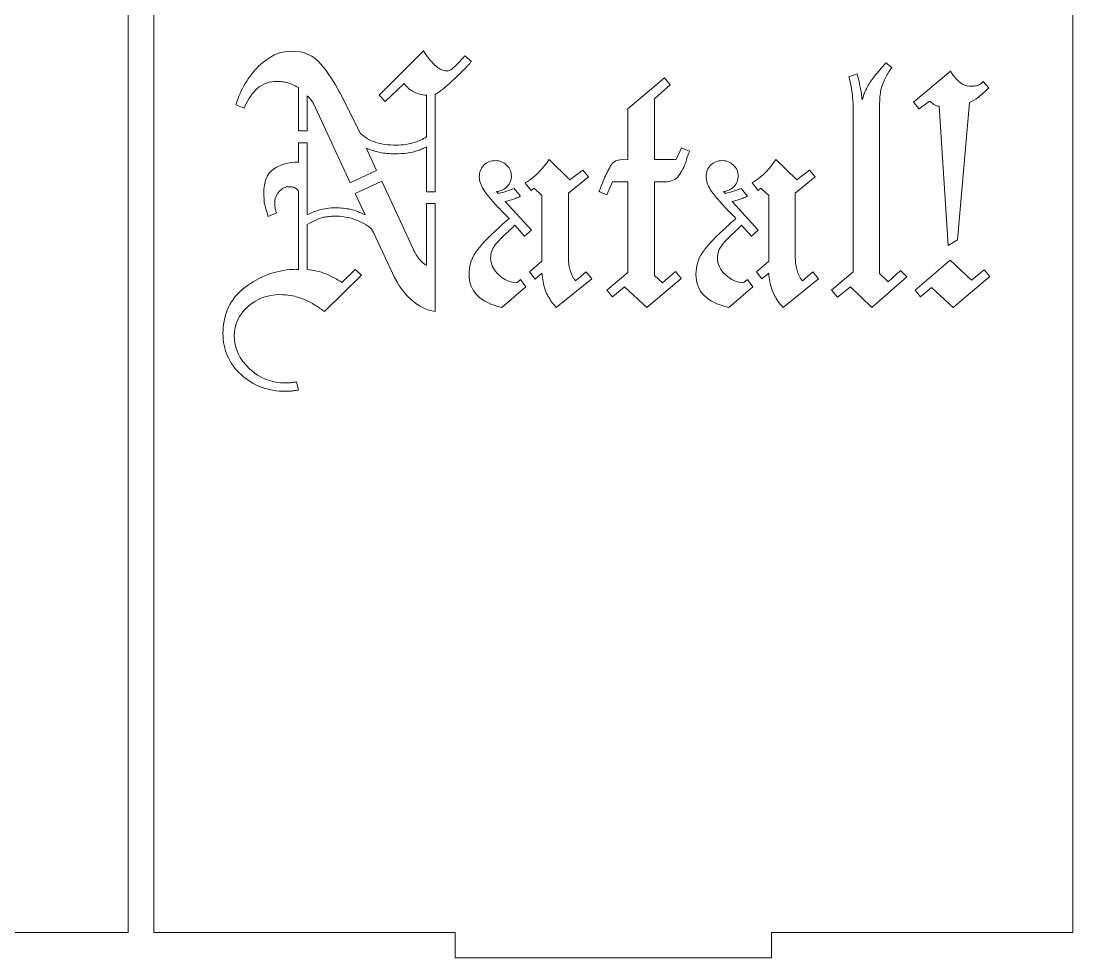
# Model space of a CAD drawing. Header units: millimetres. Extents: x -1983 to 1983, y -412 to 412.
# Drawn here: x 1519.6 to 1643.1, y -16.4 to 93.6 of the extents above; entities that cross this region are included whole.
import ezdxf

# ---------------------------------------------------------------- set-up
doc = ezdxf.new("R2010")
doc.units = ezdxf.units.MM
doc.header["$MEASUREMENT"] = 0
doc.layers.add('Camada 1', color=7, linetype='Continuous')

msp = doc.modelspace()

# ---------------------------------------------------------------- linework, layer by layer
at = {"layer": 'Camada 1', "color": 250, "lineweight": 9}
for points, knots in [([(1424.2202, 200.589), (1424.2202, 200.589), (1424.2202, -13.4106), (1424.2202, -13.4106), (1424.2202, -13.4106), (1424.2202, -13.4106), (1459.613, -13.4106), (1459.613, -13.4106), (1459.613, -13.4106), (1459.613, -13.4106), (1459.613, -16.4106), (1459.613, -16.4106), (1459.613, -16.4106), (1459.613, -16.4106), (1496.7558, -16.4106), (1496.7558, -16.4106), (1496.7558, -16.4106), (1496.7558, -16.4106), (1496.7558, -13.4106), (1496.7558, -13.4106), (1496.7558, -13.4106), (1496.7558, -13.4106), (1532.1486, -13.4106), (1532.1486, -13.4106), (1532.1486, -13.4106), (1532.1486, -13.4106), (1532.1486, 200.589), (1532.1486, 200.589), (1532.1486, 200.589), (1532.1486, 200.589), (1496.7558, 200.589), (1496.7558, 200.589), (1496.7558, 200.589), (1496.7558, 200.589), (1496.7558, 203.589), (1496.7558, 203.589), (1496.7558, 203.589), (1496.7558, 203.589), (1459.613, 203.589), (1459.613, 203.589), (1459.613, 203.589), (1459.613, 203.589), (1459.613, 200.589), (1459.613, 200.589), (1459.613, 200.589), (1459.613, 200.589), (1424.2202, 200.589), (1424.2202, 200.589)], [0, 0, 0, 0, 0.07692308, 0.07692308, 0.07692308, 0.07692308, 0.15384615, 0.15384615, 0.15384615, 0.15384615, 0.23076923, 0.23076923, 0.23076923, 0.23076923, 0.30769231, 0.30769231, 0.30769231, 0.30769231, 0.38461538, 0.38461538, 0.38461538, 0.38461538, 0.46153846, 0.46153846, 0.46153846, 0.46153846, 0.53846154, 0.53846154, 0.53846154, 0.53846154, 0.61538462, 0.61538462, 0.61538462, 0.61538462, 0.69230769, 0.69230769, 0.69230769, 0.69230769, 0.76923077, 0.76923077, 0.76923077, 0.76923077, 0.84615385, 0.84615385, 0.84615385, 0.84615385, 1, 1, 1, 1]), ([(1535.1486, 200.589), (1535.1486, 200.589), (1535.1486, -13.4106), (1535.1486, -13.4106), (1535.1486, -13.4106), (1535.1486, -13.4106), (1570.5414, -13.4106), (1570.5414, -13.4106), (1570.5414, -13.4106), (1570.5414, -13.4106), (1570.5414, -16.4106), (1570.5414, -16.4106), (1570.5414, -16.4106), (1570.5414, -16.4106), (1607.6842, -16.4106), (1607.6842, -16.4106), (1607.6842, -16.4106), (1607.6842, -16.4106), (1607.6842, -13.4106), (1607.6842, -13.4106), (1607.6842, -13.4106), (1607.6842, -13.4106), (1643.077, -13.4106), (1643.077, -13.4106), (1643.077, -13.4106), (1643.077, -13.4106), (1643.077, 200.589), (1643.077, 200.589), (1643.077, 200.589), (1643.077, 200.589), (1607.6842, 200.589), (1607.6842, 200.589), (1607.6842, 200.589), (1607.6842, 200.589), (1607.6842, 203.589), (1607.6842, 203.589), (1607.6842, 203.589), (1607.6842, 203.589), (1570.5414, 203.589), (1570.5414, 203.589), (1570.5414, 203.589), (1570.5414, 203.589), (1570.5414, 200.589), (1570.5414, 200.589), (1570.5414, 200.589), (1570.5414, 200.589), (1535.1486, 200.589), (1535.1486, 200.589)], [0, 0, 0, 0, 0.07692308, 0.07692308, 0.07692308, 0.07692308, 0.15384615, 0.15384615, 0.15384615, 0.15384615, 0.23076923, 0.23076923, 0.23076923, 0.23076923, 0.30769231, 0.30769231, 0.30769231, 0.30769231, 0.38461538, 0.38461538, 0.38461538, 0.38461538, 0.46153846, 0.46153846, 0.46153846, 0.46153846, 0.53846154, 0.53846154, 0.53846154, 0.53846154, 0.61538462, 0.61538462, 0.61538462, 0.61538462, 0.69230769, 0.69230769, 0.69230769, 0.69230769, 0.76923077, 0.76923077, 0.76923077, 0.76923077, 0.84615385, 0.84615385, 0.84615385, 0.84615385, 1, 1, 1, 1]), ([(1552.1478, 80.6867), (1552.1478, 80.6867), (1552.1478, 85.7958), (1552.1478, 85.7958), (1552.1478, 85.7958), (1551.882, 85.9139), (1551.6383, 86.0249), (1551.4168, 86.1281), (1551.4168, 86.1281), (1551.1949, 86.2317), (1550.9677, 86.321), (1550.7297, 86.3719), (1550.7297, 86.3719), (1550.5541, 86.4094), (1550.3753, 86.4308), (1550.198, 86.4605), (1550.198, 86.4605), (1550.0208, 86.4901), (1549.8286, 86.5048), (1549.6219, 86.5048), (1549.6219, 86.5048), (1548.7651, 86.5048), (1548.0191, 86.2463), (1547.3838, 85.7293), (1547.3838, 85.7293), (1546.7488, 85.2126), (1546.2096, 84.422), (1545.7665, 83.3583), (1545.7665, 83.3583), (1545.7665, 83.3583), (1544.7914, 83.7574), (1544.7914, 83.7574), (1544.7914, 83.7574), (1545.3824, 85.589), (1546.2761, 87.096), (1547.4725, 88.2774), (1547.4725, 88.2774), (1548.6691, 89.4591), (1549.9321, 90.0501), (1551.2614, 90.0501), (1551.2614, 90.0501), (1552.7682, 90.0501), (1553.9408, 89.5464), (1554.7845, 88.536), (1554.7845, 88.536), (1555.6248, 87.53), (1556.3577, 86.4308), (1556.9783, 85.2418), (1556.9783, 85.2418), (1556.9783, 85.2123), (1556.9853, 85.1901), (1557.0005, 85.1753), (1557.0005, 85.1753), (1557.015, 85.1609), (1557.0226, 85.1384), (1557.0226, 85.1088), (1557.0226, 85.1088), (1557.0226, 85.1088), (1559.4156, 80.3966), (1559.4156, 80.3966), (1559.4156, 80.3966), (1559.9473, 79.9243), (1560.553, 79.5696), (1561.2325, 79.348), (1561.2325, 79.348), (1561.9121, 79.1265), (1562.695, 79.0157), (1563.5811, 79.0157), (1563.5811, 79.0157), (1564.0243, 79.0157), (1564.4308, 79.0455), (1564.8, 79.1044), (1564.8, 79.1044), (1565.1689, 79.1634), (1565.5133, 79.2609), (1565.8412, 79.3702), (1565.8412, 79.3702), (1566.045, 79.4384), (1566.2625, 79.5106), (1566.4839, 79.6139), (1566.4839, 79.6139), (1566.7052, 79.7175), (1566.9345, 79.8429), (1567.1707, 79.9978), (1567.1707, 79.9978), (1567.1707, 79.9978), (1567.1707, 84.8873), (1567.1707, 84.8873), (1567.1707, 84.8873), (1566.6095, 84.9168), (1566.1129, 85.0396), (1565.6862, 85.2638), (1565.6862, 85.2638), (1565.256, 85.4902), (1564.8811, 85.8253), (1564.5563, 86.2686), (1564.5563, 86.2686), (1564.5563, 86.2686), (1562.3403, 84.1339), (1562.3403, 84.1339), (1562.3403, 84.1339), (1562.3403, 84.1339), (1561.6313, 84.8873), (1561.6313, 84.8873), (1561.6313, 84.8873), (1561.6313, 84.8873), (1566.8162, 90.0943), (1566.8162, 90.0943), (1566.8162, 90.0943), (1567.3776, 89.2375), (1567.8724, 88.6319), (1568.3009, 88.2774), (1568.3009, 88.2774), (1568.7293, 87.9229), (1569.1354, 87.7457), (1569.5195, 87.7457), (1569.5195, 87.7457), (1569.6672, 87.7457), (1569.8005, 87.7679), (1569.9185, 87.8122), (1569.9185, 87.8122), (1570.0365, 87.8565), (1570.1435, 87.9502), (1570.2729, 88.0559), (1570.2729, 88.0559), (1570.4697, 88.2168), (1570.6939, 88.4029), (1570.9155, 88.6541), (1570.9155, 88.6541), (1571.1369, 88.9052), (1571.3956, 89.1932), (1571.6911, 89.5184), (1571.6911, 89.5184), (1571.6911, 89.5184), (1572.4444, 88.8534), (1572.4444, 88.8534), (1572.4444, 88.8534), (1572.3853, 88.7649), (1572.3189, 88.6762), (1572.2449, 88.5876), (1572.2449, 88.5876), (1572.1711, 88.4989), (1572.0899, 88.425), (1572.0012, 88.366), (1572.0012, 88.366), (1571.9126, 88.2478), (1571.8166, 88.137), (1571.7132, 88.0337), (1571.7132, 88.0337), (1571.6099, 87.9304), (1571.4989, 87.8197), (1571.3807, 87.7014), (1571.3807, 87.7014), (1570.8785, 87.1993), (1570.3706, 86.7095), (1569.852, 86.2315), (1569.852, 86.2315), (1569.337, 85.7568), (1568.7808, 85.3303), (1568.1902, 84.9464), (1568.1902, 84.9464), (1568.1902, 84.9464), (1568.1902, 73.5523), (1568.1902, 73.5523), (1568.1902, 73.5523), (1568.1902, 73.5523), (1567.1707, 73.5523), (1567.1707, 73.5523), (1567.1707, 73.5523), (1567.1707, 73.5523), (1567.1707, 78.8385), (1567.1707, 78.8385), (1567.1707, 78.8385), (1566.9935, 78.7202), (1566.8307, 78.6318), (1566.6834, 78.5726), (1566.6834, 78.5726), (1566.5355, 78.5136), (1566.3721, 78.4572), (1566.196, 78.3954), (1566.196, 78.3954), (1565.7813, 78.2503), (1565.3536, 78.1445), (1564.9107, 78.0852), (1564.9107, 78.0852), (1564.4676, 78.0262), (1563.9949, 77.9963), (1563.4926, 77.9963), (1563.4926, 77.9963), (1563.1381, 77.9963), (1562.8205, 78.0112), (1562.5399, 78.0407), (1562.5399, 78.0407), (1562.2591, 78.0703), (1561.9706, 78.1118), (1561.6757, 78.1738), (1561.6757, 78.1738), (1561.4094, 78.2301), (1561.1512, 78.2996), (1560.9003, 78.3732), (1560.9003, 78.3732), (1560.6493, 78.4472), (1560.3758, 78.543), (1560.0802, 78.6613), (1560.0802, 78.6613), (1560.0802, 78.6613), (1560.0802, 78.7055), (1560.0802, 78.7055), (1560.0802, 78.7055), (1560.0802, 78.7055), (1561.3235, 76.0402), (1561.3235, 76.0402), (1561.3235, 76.0402), (1561.3235, 76.0402), (1558.2306, 74.6092), (1558.2306, 74.6092), (1558.2306, 74.6092), (1558.2306, 74.6092), (1553.9204, 83.8902), (1553.9204, 83.8902), (1553.9204, 83.8902), (1553.9204, 83.8902), (1553.913, 83.8977), (1553.8983, 83.9125), (1553.8983, 83.9125), (1553.8837, 83.9271), (1553.8762, 83.9492), (1553.8762, 83.9789), (1553.8762, 83.9789), (1553.8172, 84.0675), (1553.7358, 84.1785), (1553.6324, 84.3112), (1553.6324, 84.3112), (1553.5289, 84.4442), (1553.3739, 84.6139), (1553.1672, 84.8208), (1553.1672, 84.8208), (1553.1672, 84.8208), (1553.1672, 80.6867), (1553.1672, 80.6867), (1553.1672, 80.6867), (1553.1672, 80.6867), (1552.1478, 80.6867), (1552.1478, 80.6867)], [0, 0, 0, 0, 0.01612903, 0.01612903, 0.01612903, 0.01612903, 0.03225806, 0.03225806, 0.03225806, 0.03225806, 0.0483871, 0.0483871, 0.0483871, 0.0483871, 0.06451613, 0.06451613, 0.06451613, 0.06451613, 0.08064516, 0.08064516, 0.08064516, 0.08064516, 0.09677419, 0.09677419, 0.09677419, 0.09677419, 0.11290323, 0.11290323, 0.11290323, 0.11290323, 0.12903226, 0.12903226, 0.12903226, 0.12903226, 0.14516129, 0.14516129, 0.14516129, 0.14516129, 0.16129032, 0.16129032, 0.16129032, 0.16129032, 0.17741935, 0.17741935, 0.17741935, 0.17741935, 0.19354839, 0.19354839, 0.19354839, 0.19354839, 0.20967742, 0.20967742, 0.20967742, 0.20967742, 0.22580645, 0.22580645, 0.22580645, 0.22580645, 0.24193548, 0.24193548, 0.24193548, 0.24193548, 0.25806452, 0.25806452, 0.25806452, 0.25806452, 0.27419355, 0.27419355, 0.27419355, 0.27419355, 0.29032258, 0.29032258, 0.29032258, 0.29032258, 0.30645161, 0.30645161, 0.30645161, 0.30645161, 0.32258065, 0.32258065, 0.32258065, 0.32258065, 0.33870968, 0.33870968, 0.33870968, 0.33870968, 0.35483871, 0.35483871, 0.35483871, 0.35483871, 0.37096774, 0.37096774, 0.37096774, 0.37096774, 0.38709677, 0.38709677, 0.38709677, 0.38709677, 0.40322581, 0.40322581, 0.40322581, 0.40322581, 0.41935484, 0.41935484, 0.41935484, 0.41935484, 0.43548387, 0.43548387, 0.43548387, 0.43548387, 0.4516129, 0.4516129, 0.4516129, 0.4516129, 0.46774194, 0.46774194, 0.46774194, 0.46774194, 0.48387097, 0.48387097, 0.48387097, 0.48387097, 0.5, 0.5, 0.5, 0.5, 0.51612903, 0.51612903, 0.51612903, 0.51612903, 0.53225806, 0.53225806, 0.53225806, 0.53225806, 0.5483871, 0.5483871, 0.5483871, 0.5483871, 0.56451613, 0.56451613, 0.56451613, 0.56451613, 0.58064516, 0.58064516, 0.58064516, 0.58064516, 0.59677419, 0.59677419, 0.59677419, 0.59677419, 0.61290323, 0.61290323, 0.61290323, 0.61290323, 0.62903226, 0.62903226, 0.62903226, 0.62903226, 0.64516129, 0.64516129, 0.64516129, 0.64516129, 0.66129032, 0.66129032, 0.66129032, 0.66129032, 0.67741935, 0.67741935, 0.67741935, 0.67741935, 0.69354839, 0.69354839, 0.69354839, 0.69354839, 0.70967742, 0.70967742, 0.70967742, 0.70967742, 0.72580645, 0.72580645, 0.72580645, 0.72580645, 0.74193548, 0.74193548, 0.74193548, 0.74193548, 0.75806452, 0.75806452, 0.75806452, 0.75806452, 0.77419355, 0.77419355, 0.77419355, 0.77419355, 0.79032258, 0.79032258, 0.79032258, 0.79032258, 0.80645161, 0.80645161, 0.80645161, 0.80645161, 0.82258065, 0.82258065, 0.82258065, 0.82258065, 0.83870968, 0.83870968, 0.83870968, 0.83870968, 0.85483871, 0.85483871, 0.85483871, 0.85483871, 0.87096774, 0.87096774, 0.87096774, 0.87096774, 0.88709677, 0.88709677, 0.88709677, 0.88709677, 0.90322581, 0.90322581, 0.90322581, 0.90322581, 0.91935484, 0.91935484, 0.91935484, 0.91935484, 0.93548387, 0.93548387, 0.93548387, 0.93548387, 0.9516129, 0.9516129, 0.9516129, 0.9516129, 0.96774194, 0.96774194, 0.96774194, 0.96774194, 1, 1, 1, 1]), ([(1615.4471, 61.1567), (1615.4471, 61.1567), (1614.7379, 61.999), (1614.7379, 61.999), (1614.7379, 61.999), (1614.7379, 61.999), (1617.264, 64.126), (1617.264, 64.126), (1617.264, 64.126), (1617.264, 64.126), (1617.264, 83.7574), (1617.264, 83.7574), (1617.264, 83.7574), (1617.264, 83.905), (1617.2565, 84.075), (1617.2419, 84.2669), (1617.2419, 84.2669), (1617.227, 84.4589), (1617.1941, 84.6422), (1617.1754, 84.8208), (1617.1754, 84.8208), (1617.1351, 85.2039), (1617.094, 85.5818), (1617.0203, 85.9509), (1617.0203, 85.9509), (1616.9464, 86.32), (1616.865, 86.682), (1616.7765, 87.0365), (1616.7765, 87.0365), (1616.7765, 87.0365), (1617.7515, 87.3912), (1617.7515, 87.3912), (1617.7515, 87.3912), (1617.8104, 87.0662), (1617.8697, 86.8003), (1617.9287, 86.5934), (1617.9287, 86.5934), (1617.9876, 86.3865), (1618.0204, 86.1781), (1618.0616, 85.9731), (1618.0616, 85.9731), (1618.0798, 85.8817), (1618.1134, 85.7809), (1618.1281, 85.6629), (1618.1281, 85.6629), (1618.1425, 85.5449), (1618.168, 85.4272), (1618.1946, 85.3082), (1618.1946, 85.3082), (1618.2272, 85.1613), (1618.2461, 85.0129), (1618.261, 84.8651), (1618.261, 84.8651), (1618.2757, 84.7174), (1618.2982, 84.5402), (1618.3274, 84.3334), (1618.3274, 84.3334), (1618.4161, 84.6289), (1618.5121, 84.9027), (1618.6155, 85.1531), (1618.6155, 85.1531), (1618.7189, 85.4043), (1618.8215, 85.6526), (1618.9481, 85.8845), (1618.9481, 85.8845), (1619.176, 86.3026), (1619.4726, 86.7193), (1619.8121, 87.1473), (1619.8121, 87.1473), (1620.1516, 87.5757), (1620.5875, 88.0855), (1621.1195, 88.6762), (1621.1195, 88.6762), (1621.1195, 88.6762), (1621.8284, 88.1445), (1621.8284, 88.1445), (1621.8284, 88.1445), (1621.6512, 87.9082), (1621.496, 87.6865), (1621.3632, 87.4798), (1621.3632, 87.4798), (1621.2302, 87.2733), (1621.1349, 87.0589), (1621.0308, 86.8592), (1621.0308, 86.8592), (1620.7799, 86.3788), (1620.5873, 85.8845), (1620.4989, 85.3525), (1620.4989, 85.3525), (1620.4103, 84.821), (1620.366, 84.1561), (1620.366, 83.3583), (1620.366, 83.3583), (1620.366, 83.3583), (1620.366, 63.9488), (1620.366, 63.9488), (1620.366, 63.9488), (1620.366, 63.9488), (1621.3853, 62.9737), (1621.3853, 62.9737), (1621.3853, 62.9737), (1621.3853, 62.9737), (1622.8478, 64.3033), (1622.8478, 64.3033), (1622.8478, 64.3033), (1622.8478, 64.3033), (1623.5568, 63.55), (1623.5568, 63.55), (1623.5568, 63.55), (1623.5568, 63.55), (1619.4798, 59.9604), (1619.4798, 59.9604), (1619.4798, 59.9604), (1619.4798, 59.9604), (1616.9537, 62.3977), (1616.9537, 62.3977), (1616.9537, 62.3977), (1616.9537, 62.3977), (1615.4471, 61.1567), (1615.4471, 61.1567)], [0, 0, 0, 0, 0.03225806, 0.03225806, 0.03225806, 0.03225806, 0.06451613, 0.06451613, 0.06451613, 0.06451613, 0.09677419, 0.09677419, 0.09677419, 0.09677419, 0.12903226, 0.12903226, 0.12903226, 0.12903226, 0.16129032, 0.16129032, 0.16129032, 0.16129032, 0.19354839, 0.19354839, 0.19354839, 0.19354839, 0.22580645, 0.22580645, 0.22580645, 0.22580645, 0.25806452, 0.25806452, 0.25806452, 0.25806452, 0.29032258, 0.29032258, 0.29032258, 0.29032258, 0.32258065, 0.32258065, 0.32258065, 0.32258065, 0.35483871, 0.35483871, 0.35483871, 0.35483871, 0.38709677, 0.38709677, 0.38709677, 0.38709677, 0.41935484, 0.41935484, 0.41935484, 0.41935484, 0.4516129, 0.4516129, 0.4516129, 0.4516129, 0.48387097, 0.48387097, 0.48387097, 0.48387097, 0.51612903, 0.51612903, 0.51612903, 0.51612903, 0.5483871, 0.5483871, 0.5483871, 0.5483871, 0.58064516, 0.58064516, 0.58064516, 0.58064516, 0.61290323, 0.61290323, 0.61290323, 0.61290323, 0.64516129, 0.64516129, 0.64516129, 0.64516129, 0.67741935, 0.67741935, 0.67741935, 0.67741935, 0.70967742, 0.70967742, 0.70967742, 0.70967742, 0.74193548, 0.74193548, 0.74193548, 0.74193548, 0.77419355, 0.77419355, 0.77419355, 0.77419355, 0.80645161, 0.80645161, 0.80645161, 0.80645161, 0.83870968, 0.83870968, 0.83870968, 0.83870968, 0.87096774, 0.87096774, 0.87096774, 0.87096774, 0.90322581, 0.90322581, 0.90322581, 0.90322581, 0.93548387, 0.93548387, 0.93548387, 0.93548387, 1, 1, 1, 1]), ([(1628.4316, 67.2282), (1628.4316, 67.2282), (1627.3679, 83.5799), (1627.3679, 83.5799), (1627.3679, 83.5799), (1627.3089, 83.5799), (1627.2569, 83.5875), (1627.2127, 83.6022), (1627.2127, 83.6022), (1627.1687, 83.6172), (1627.1167, 83.6244), (1627.0577, 83.6244), (1627.0577, 83.6244), (1626.9987, 83.6538), (1626.9467, 83.6837), (1626.9027, 83.713), (1626.9027, 83.713), (1626.8582, 83.7427), (1626.804, 83.7679), (1626.7475, 83.8016), (1626.7475, 83.8016), (1626.6561, 83.8564), (1626.5775, 83.9199), (1626.5038, 83.9789), (1626.5038, 83.9789), (1626.4299, 84.0381), (1626.3337, 84.1119), (1626.2155, 84.2004), (1626.2155, 84.2004), (1626.2155, 84.2004), (1625.0192, 83.2697), (1625.0192, 83.2697), (1625.0192, 83.2697), (1625.0192, 83.2697), (1624.3543, 84.0675), (1624.3543, 84.0675), (1624.3543, 84.0675), (1624.3543, 84.0675), (1628.6974, 87.7014), (1628.6974, 87.7014), (1628.6974, 87.7014), (1628.786, 87.5535), (1628.8671, 87.4281), (1628.9411, 87.3248), (1628.9411, 87.3248), (1629.0148, 87.2214), (1629.1058, 87.1337), (1629.1848, 87.0365), (1629.1848, 87.0365), (1629.4904, 86.6606), (1629.7907, 86.3719), (1630.1155, 86.1946), (1630.1155, 86.1946), (1630.4402, 86.0177), (1630.7949, 85.9288), (1631.179, 85.9288), (1631.179, 85.9288), (1631.3859, 85.9288), (1631.5705, 85.9512), (1631.7329, 85.9952), (1631.7329, 85.9952), (1631.8954, 86.0396), (1632.0582, 86.0945), (1632.1984, 86.1946), (1632.1984, 86.1946), (1632.2662, 86.2431), (1632.3166, 86.3054), (1632.3756, 86.3497), (1632.3756, 86.3497), (1632.4346, 86.394), (1632.4938, 86.4458), (1632.5528, 86.5048), (1632.5528, 86.5048), (1632.5528, 86.5048), (1633.2175, 85.7516), (1633.2175, 85.7516), (1633.2175, 85.7516), (1632.7744, 85.3082), (1632.3609, 84.9464), (1631.9768, 84.6656), (1631.9768, 84.6656), (1631.593, 84.3851), (1631.2379, 84.1709), (1630.9132, 84.0232), (1630.9132, 84.0232), (1630.9132, 84.0232), (1629.5393, 67.8929), (1629.5393, 67.8929), (1629.5393, 67.8929), (1629.5393, 67.8929), (1628.4316, 67.2282), (1628.4316, 67.2282)], [0, 0, 0, 0, 0.04166667, 0.04166667, 0.04166667, 0.04166667, 0.08333333, 0.08333333, 0.08333333, 0.08333333, 0.125, 0.125, 0.125, 0.125, 0.16666667, 0.16666667, 0.16666667, 0.16666667, 0.20833333, 0.20833333, 0.20833333, 0.20833333, 0.25, 0.25, 0.25, 0.25, 0.29166667, 0.29166667, 0.29166667, 0.29166667, 0.33333333, 0.33333333, 0.33333333, 0.33333333, 0.375, 0.375, 0.375, 0.375, 0.41666667, 0.41666667, 0.41666667, 0.41666667, 0.45833333, 0.45833333, 0.45833333, 0.45833333, 0.5, 0.5, 0.5, 0.5, 0.54166667, 0.54166667, 0.54166667, 0.54166667, 0.58333333, 0.58333333, 0.58333333, 0.58333333, 0.625, 0.625, 0.625, 0.625, 0.66666667, 0.66666667, 0.66666667, 0.66666667, 0.70833333, 0.70833333, 0.70833333, 0.70833333, 0.75, 0.75, 0.75, 0.75, 0.79166667, 0.79166667, 0.79166667, 0.79166667, 0.83333333, 0.83333333, 0.83333333, 0.83333333, 0.875, 0.875, 0.875, 0.875, 0.91666667, 0.91666667, 0.91666667, 0.91666667, 1, 1, 1, 1]), ([(1589.0183, 61.2011), (1589.0183, 61.2011), (1588.3537, 61.999), (1588.3537, 61.999), (1588.3537, 61.999), (1588.3537, 61.999), (1590.8353, 64.0817), (1590.8353, 64.0817), (1590.8353, 64.0817), (1590.8353, 64.0817), (1590.8353, 74.7172), (1590.8353, 74.7172), (1590.8353, 74.7172), (1590.8353, 74.7172), (1589.0183, 74.7172), (1589.0183, 74.7172), (1589.0183, 74.7172), (1589.0183, 74.7172), (1588.3537, 73.1661), (1588.3537, 73.1661), (1588.3537, 73.1661), (1588.3537, 73.1661), (1587.423, 73.565), (1587.423, 73.565), (1587.423, 73.565), (1587.5116, 73.7422), (1587.6003, 73.9567), (1587.6888, 74.2074), (1587.6888, 74.2074), (1587.7772, 74.4583), (1587.8877, 74.7144), (1587.999, 74.983), (1587.999, 74.983), (1588.2422, 75.5712), (1588.5013, 76.1057), (1588.7968, 76.5784), (1588.7968, 76.5784), (1589.0923, 77.0511), (1589.4472, 77.2688), (1589.8602, 77.2873), (1589.8602, 77.2873), (1589.8602, 77.2873), (1590.8353, 77.3318), (1590.8353, 77.3318), (1590.8353, 77.3318), (1590.8353, 77.3318), (1590.8353, 83.2697), (1590.8353, 83.2697), (1590.8353, 83.2697), (1590.8353, 83.2697), (1595.1338, 86.9036), (1595.1338, 86.9036), (1595.1338, 86.9036), (1595.1338, 86.9036), (1595.7987, 86.1061), (1595.7987, 86.1061), (1595.7987, 86.1061), (1595.7987, 86.1061), (1593.9375, 84.4663), (1593.9375, 84.4663), (1593.9375, 84.4663), (1593.9375, 84.4663), (1593.9375, 77.3318), (1593.9375, 77.3318), (1593.9375, 77.3318), (1593.9375, 77.3318), (1596.5076, 77.3318), (1596.5076, 77.3318), (1596.5076, 77.3318), (1596.5076, 77.3318), (1597.128, 78.7055), (1597.128, 78.7055), (1597.128, 78.7055), (1597.128, 78.7055), (1598.0588, 78.3068), (1598.0588, 78.3068), (1598.0588, 78.3068), (1598.029, 78.1885), (1597.9906, 78.0859), (1597.9479, 78.0038), (1597.9479, 78.0038), (1597.902, 77.9162), (1597.8666, 77.8263), (1597.8372, 77.738), (1597.8372, 77.738), (1597.8076, 77.6496), (1597.7789, 77.5528), (1597.7485, 77.45), (1597.7485, 77.45), (1597.7199, 77.3536), (1597.7, 77.2399), (1597.66, 77.1248), (1597.66, 77.1248), (1597.434, 76.4786), (1597.1427, 75.9211), (1596.8179, 75.4408), (1596.8179, 75.4408), (1596.4929, 74.9611), (1595.9314, 74.7172), (1595.1338, 74.7172), (1595.1338, 74.7172), (1595.1338, 74.7172), (1593.9375, 74.7172), (1593.9375, 74.7172), (1593.9375, 74.7172), (1593.9375, 74.7172), (1593.9375, 63.7272), (1593.9375, 63.7272), (1593.9375, 63.7272), (1593.9375, 63.7272), (1594.8679, 62.8408), (1594.8679, 62.8408), (1594.8679, 62.8408), (1594.8679, 62.8408), (1596.4191, 64.1704), (1596.4191, 64.1704), (1596.4191, 64.1704), (1596.4191, 64.1704), (1597.0838, 63.3727), (1597.0838, 63.3727), (1597.0838, 63.3727), (1597.0838, 63.3727), (1593.051, 59.9604), (1593.051, 59.9604), (1593.051, 59.9604), (1593.051, 59.9604), (1590.4365, 62.3977), (1590.4365, 62.3977), (1590.4365, 62.3977), (1590.4365, 62.3977), (1589.0183, 61.2011), (1589.0183, 61.2011)], [0, 0, 0, 0, 0.02941176, 0.02941176, 0.02941176, 0.02941176, 0.05882353, 0.05882353, 0.05882353, 0.05882353, 0.08823529, 0.08823529, 0.08823529, 0.08823529, 0.11764706, 0.11764706, 0.11764706, 0.11764706, 0.14705882, 0.14705882, 0.14705882, 0.14705882, 0.17647059, 0.17647059, 0.17647059, 0.17647059, 0.20588235, 0.20588235, 0.20588235, 0.20588235, 0.23529412, 0.23529412, 0.23529412, 0.23529412, 0.26470588, 0.26470588, 0.26470588, 0.26470588, 0.29411765, 0.29411765, 0.29411765, 0.29411765, 0.32352941, 0.32352941, 0.32352941, 0.32352941, 0.35294118, 0.35294118, 0.35294118, 0.35294118, 0.38235294, 0.38235294, 0.38235294, 0.38235294, 0.41176471, 0.41176471, 0.41176471, 0.41176471, 0.44117647, 0.44117647, 0.44117647, 0.44117647, 0.47058824, 0.47058824, 0.47058824, 0.47058824, 0.5, 0.5, 0.5, 0.5, 0.52941176, 0.52941176, 0.52941176, 0.52941176, 0.55882353, 0.55882353, 0.55882353, 0.55882353, 0.58823529, 0.58823529, 0.58823529, 0.58823529, 0.61764706, 0.61764706, 0.61764706, 0.61764706, 0.64705882, 0.64705882, 0.64705882, 0.64705882, 0.67647059, 0.67647059, 0.67647059, 0.67647059, 0.70588235, 0.70588235, 0.70588235, 0.70588235, 0.73529412, 0.73529412, 0.73529412, 0.73529412, 0.76470588, 0.76470588, 0.76470588, 0.76470588, 0.79411765, 0.79411765, 0.79411765, 0.79411765, 0.82352941, 0.82352941, 0.82352941, 0.82352941, 0.85294118, 0.85294118, 0.85294118, 0.85294118, 0.88235294, 0.88235294, 0.88235294, 0.88235294, 0.91176471, 0.91176471, 0.91176471, 0.91176471, 0.94117647, 0.94117647, 0.94117647, 0.94117647, 1, 1, 1, 1]), ([(1552.1478, 50.2551), (1551.9706, 50.2258), (1551.8077, 50.2034), (1551.6604, 50.1887), (1551.6604, 50.1887), (1551.5128, 50.1737), (1551.3666, 50.1408), (1551.2171, 50.1222), (1551.2171, 50.1222), (1551.1292, 50.1113), (1551.0398, 50.1222), (1550.9512, 50.1222), (1550.9512, 50.1222), (1550.8625, 50.1222), (1550.7593, 50.1222), (1550.6411, 50.1222), (1550.6411, 50.1222), (1548.5729, 50.1222), (1546.83, 50.7721), (1545.4118, 52.0721), (1545.4118, 52.0721), (1543.9939, 53.3717), (1543.2847, 54.9823), (1543.2847, 56.9026), (1543.2847, 56.9026), (1543.2847, 59.2069), (1544.1418, 61.0092), (1545.8551, 62.309), (1545.8551, 62.309), (1547.5682, 63.6088), (1549.4592, 64.3242), (1551.5275, 64.4362), (1551.5275, 64.4362), (1551.6453, 64.4424), (1551.7563, 64.4362), (1551.8598, 64.4362), (1551.8598, 64.4362), (1551.9632, 64.4362), (1552.0592, 64.4362), (1552.1478, 64.4362), (1552.1478, 64.4362), (1552.1478, 64.4362), (1552.1478, 73.6535), (1552.1478, 73.6535), (1552.1478, 73.6535), (1552.1182, 73.6535), (1552.0888, 73.6757), (1552.0592, 73.72), (1552.0592, 73.72), (1552.0297, 73.7643), (1552.0002, 73.8013), (1551.9706, 73.8308), (1551.9706, 73.8308), (1551.8524, 73.9487), (1551.7269, 74.0302), (1551.594, 74.0745), (1551.594, 74.0745), (1551.461, 74.1187), (1551.306, 74.1409), (1551.1285, 74.1409), (1551.1285, 74.1409), (1550.6264, 74.1409), (1550.2054, 73.949), (1549.8656, 73.565), (1549.8656, 73.565), (1549.5259, 73.1807), (1549.3558, 72.6934), (1549.3558, 72.1024), (1549.3558, 72.1024), (1549.3558, 72.0434), (1549.3558, 71.977), (1549.3558, 71.9031), (1549.3558, 71.9031), (1549.3558, 71.8291), (1549.3708, 71.7626), (1549.4002, 71.7037), (1549.4002, 71.7037), (1549.4002, 71.6151), (1549.4148, 71.5188), (1549.4444, 71.4156), (1549.4444, 71.4156), (1549.4739, 71.3123), (1549.5184, 71.2013), (1549.5777, 71.0833), (1549.5777, 71.0833), (1549.5777, 71.0833), (1548.6026, 70.64), (1548.6026, 70.64), (1548.6026, 70.64), (1548.4843, 71.0241), (1548.381, 71.3639), (1548.2924, 71.6593), (1548.2924, 71.6593), (1548.2037, 71.9548), (1548.1341, 72.2344), (1548.1152, 72.5015), (1548.1152, 72.5015), (1548.1047, 72.6486), (1548.1077, 72.7967), (1548.093, 72.9446), (1548.093, 72.9446), (1548.0782, 73.0922), (1548.0709, 73.24), (1548.0709, 73.3877), (1548.0709, 73.3877), (1548.0709, 74.7172), (1548.4547, 75.6554), (1549.2229, 76.2019), (1549.2229, 76.2019), (1549.9909, 76.7484), (1550.9662, 77.0215), (1552.1478, 77.0215), (1552.1478, 77.0215), (1552.1478, 77.0215), (1552.1478, 79.2876), (1552.1478, 79.2876), (1552.1478, 79.2876), (1552.1478, 79.2876), (1553.1672, 79.2876), (1553.1672, 79.2876), (1553.1672, 79.2876), (1553.1672, 79.2876), (1553.1672, 70.8617), (1553.1672, 70.8617), (1553.1672, 70.8617), (1553.4034, 70.9504), (1553.6324, 71.0464), (1553.8539, 71.1498), (1553.8539, 71.1498), (1554.0753, 71.2533), (1554.3062, 71.3283), (1554.5408, 71.3934), (1554.5408, 71.3934), (1554.838, 71.476), (1555.1466, 71.5489), (1555.4716, 71.5928), (1555.4716, 71.5928), (1555.7962, 71.6372), (1556.1362, 71.6593), (1556.4907, 71.6593), (1556.4907, 71.6593), (1556.8157, 71.6593), (1557.1188, 71.6446), (1557.3993, 71.6151), (1557.3993, 71.6151), (1557.6799, 71.5854), (1557.9685, 71.5439), (1558.2634, 71.4821), (1558.2634, 71.4821), (1558.5299, 71.4263), (1558.8099, 71.3344), (1559.1054, 71.2162), (1559.1054, 71.2162), (1559.4009, 71.098), (1559.6961, 70.9651), (1559.9916, 70.8174), (1559.9916, 70.8174), (1559.9916, 70.8174), (1558.82, 73.3403), (1558.82, 73.3403), (1558.82, 73.3403), (1558.82, 73.3403), (1561.9149, 74.7719), (1561.9149, 74.7719), (1561.9149, 74.7719), (1561.9149, 74.7719), (1565.6197, 66.8292), (1565.6197, 66.8292), (1565.6197, 66.8292), (1565.8542, 66.3261), (1566.0924, 65.928), (1566.3289, 65.6328), (1566.3289, 65.6328), (1566.5651, 65.3373), (1566.8459, 65.0861), (1567.1707, 64.8793), (1567.1707, 64.8793), (1567.1707, 64.8793), (1567.1707, 72.153), (1567.1707, 72.153), (1567.1707, 72.153), (1567.1707, 72.153), (1568.1902, 72.153), (1568.1902, 72.153), (1568.1902, 72.153), (1568.1902, 72.153), (1568.1902, 59.4728), (1568.1902, 59.4728), (1568.1902, 59.4728), (1567.1561, 59.6502), (1566.2253, 60.108), (1565.3982, 60.8466), (1565.3982, 60.8466), (1564.5709, 61.5852), (1563.8153, 62.6258), (1563.1824, 63.9931), (1563.1824, 63.9931), (1563.1824, 63.9931), (1560.9667, 68.7787), (1560.9667, 68.7787), (1560.9667, 68.7787), (1560.7153, 69.3217), (1560.073, 69.717), (1559.2606, 70.0861), (1559.2606, 70.0861), (1558.4481, 70.4554), (1557.569, 70.6561), (1556.6237, 70.6845), (1556.6237, 70.6845), (1556.5944, 70.6855), (1556.5646, 70.6845), (1556.535, 70.6845), (1556.535, 70.6845), (1556.5056, 70.6845), (1556.476, 70.6845), (1556.4464, 70.6845), (1556.4464, 70.6845), (1556.1805, 70.6845), (1555.9365, 70.6696), (1555.7153, 70.64), (1555.7153, 70.64), (1555.4939, 70.6106), (1555.2756, 70.5992), (1555.0728, 70.5514), (1555.0728, 70.5514), (1554.7727, 70.4809), (1554.4802, 70.355), (1554.1863, 70.219), (1554.1863, 70.219), (1553.8895, 70.0819), (1553.5511, 69.9089), (1553.1672, 69.702), (1553.1672, 69.702), (1553.1672, 69.702), (1553.1672, 64.4362), (1553.1672, 64.4362), (1553.1672, 64.4362), (1553.9351, 64.3476), (1554.6666, 64.1704), (1555.3608, 63.9045), (1555.3608, 63.9045), (1556.055, 63.6386), (1556.6828, 63.2989), (1557.2442, 62.8851), (1557.2442, 62.8851), (1557.2442, 62.8851), (1558.7953, 64.4362), (1558.7953, 64.4362), (1558.7953, 64.4362), (1558.7953, 64.4362), (1559.5485, 63.7345), (1559.5485, 63.7345), (1559.5485, 63.7345), (1559.5485, 63.7345), (1555.2057, 59.4728), (1555.2057, 59.4728), (1555.2057, 59.4728), (1554.8216, 59.7683), (1554.4449, 60.0268), (1554.0756, 60.2484), (1554.0756, 60.2484), (1553.7062, 60.47), (1553.3311, 60.6736), (1552.9454, 60.8466), (1552.9454, 60.8466), (1552.4747, 61.0574), (1551.9852, 61.2083), (1551.4832, 61.3118), (1551.4832, 61.3118), (1550.9809, 61.4152), (1550.4638, 61.4672), (1549.9321, 61.4672), (1549.9321, 61.4672), (1548.4843, 61.4672), (1547.2359, 60.9943), (1546.1875, 60.0491), (1546.1875, 60.0491), (1545.1387, 59.1036), (1544.6142, 57.9662), (1544.6142, 56.6368), (1544.6142, 56.6368), (1544.6142, 55.1596), (1545.2126, 53.8668), (1546.4091, 52.7592), (1546.4091, 52.7592), (1547.6056, 51.6511), (1549.0163, 51.0973), (1550.6411, 51.0973), (1550.6411, 51.0973), (1550.7297, 51.0973), (1550.8111, 51.0973), (1550.8848, 51.0973), (1550.8848, 51.0973), (1550.9587, 51.0973), (1551.0259, 51.0889), (1551.0842, 51.0973), (1551.0842, 51.0973), (1551.2332, 51.1185), (1551.3652, 51.149), (1551.4832, 51.1638), (1551.4832, 51.1638), (1551.601, 51.1782), (1551.749, 51.2006), (1551.9263, 51.2302), (1551.9263, 51.2302), (1551.9263, 51.2302), (1552.1478, 50.2551), (1552.1478, 50.2551)], [0, 0, 0, 0, 0.01282051, 0.01282051, 0.01282051, 0.01282051, 0.02564103, 0.02564103, 0.02564103, 0.02564103, 0.03846154, 0.03846154, 0.03846154, 0.03846154, 0.05128205, 0.05128205, 0.05128205, 0.05128205, 0.06410256, 0.06410256, 0.06410256, 0.06410256, 0.07692308, 0.07692308, 0.07692308, 0.07692308, 0.08974359, 0.08974359, 0.08974359, 0.08974359, 0.1025641, 0.1025641, 0.1025641, 0.1025641, 0.11538462, 0.11538462, 0.11538462, 0.11538462, 0.12820513, 0.12820513, 0.12820513, 0.12820513, 0.14102564, 0.14102564, 0.14102564, 0.14102564, 0.15384615, 0.15384615, 0.15384615, 0.15384615, 0.16666667, 0.16666667, 0.16666667, 0.16666667, 0.17948718, 0.17948718, 0.17948718, 0.17948718, 0.19230769, 0.19230769, 0.19230769, 0.19230769, 0.20512821, 0.20512821, 0.20512821, 0.20512821, 0.21794872, 0.21794872, 0.21794872, 0.21794872, 0.23076923, 0.23076923, 0.23076923, 0.23076923, 0.24358974, 0.24358974, 0.24358974, 0.24358974, 0.25641026, 0.25641026, 0.25641026, 0.25641026, 0.26923077, 0.26923077, 0.26923077, 0.26923077, 0.28205128, 0.28205128, 0.28205128, 0.28205128, 0.29487179, 0.29487179, 0.29487179, 0.29487179, 0.30769231, 0.30769231, 0.30769231, 0.30769231, 0.32051282, 0.32051282, 0.32051282, 0.32051282, 0.33333333, 0.33333333, 0.33333333, 0.33333333, 0.34615385, 0.34615385, 0.34615385, 0.34615385, 0.35897436, 0.35897436, 0.35897436, 0.35897436, 0.37179487, 0.37179487, 0.37179487, 0.37179487, 0.38461538, 0.38461538, 0.38461538, 0.38461538, 0.3974359, 0.3974359, 0.3974359, 0.3974359, 0.41025641, 0.41025641, 0.41025641, 0.41025641, 0.42307692, 0.42307692, 0.42307692, 0.42307692, 0.43589744, 0.43589744, 0.43589744, 0.43589744, 0.44871795, 0.44871795, 0.44871795, 0.44871795, 0.46153846, 0.46153846, 0.46153846, 0.46153846, 0.47435897, 0.47435897, 0.47435897, 0.47435897, 0.48717949, 0.48717949, 0.48717949, 0.48717949, 0.5, 0.5, 0.5, 0.5, 0.51282051, 0.51282051, 0.51282051, 0.51282051, 0.52564103, 0.52564103, 0.52564103, 0.52564103, 0.53846154, 0.53846154, 0.53846154, 0.53846154, 0.55128205, 0.55128205, 0.55128205, 0.55128205, 0.56410256, 0.56410256, 0.56410256, 0.56410256, 0.57692308, 0.57692308, 0.57692308, 0.57692308, 0.58974359, 0.58974359, 0.58974359, 0.58974359, 0.6025641, 0.6025641, 0.6025641, 0.6025641, 0.61538462, 0.61538462, 0.61538462, 0.61538462, 0.62820513, 0.62820513, 0.62820513, 0.62820513, 0.64102564, 0.64102564, 0.64102564, 0.64102564, 0.65384615, 0.65384615, 0.65384615, 0.65384615, 0.66666667, 0.66666667, 0.66666667, 0.66666667, 0.67948718, 0.67948718, 0.67948718, 0.67948718, 0.69230769, 0.69230769, 0.69230769, 0.69230769, 0.70512821, 0.70512821, 0.70512821, 0.70512821, 0.71794872, 0.71794872, 0.71794872, 0.71794872, 0.73076923, 0.73076923, 0.73076923, 0.73076923, 0.74358974, 0.74358974, 0.74358974, 0.74358974, 0.75641026, 0.75641026, 0.75641026, 0.75641026, 0.76923077, 0.76923077, 0.76923077, 0.76923077, 0.78205128, 0.78205128, 0.78205128, 0.78205128, 0.79487179, 0.79487179, 0.79487179, 0.79487179, 0.80769231, 0.80769231, 0.80769231, 0.80769231, 0.82051282, 0.82051282, 0.82051282, 0.82051282, 0.83333333, 0.83333333, 0.83333333, 0.83333333, 0.84615385, 0.84615385, 0.84615385, 0.84615385, 0.85897436, 0.85897436, 0.85897436, 0.85897436, 0.87179487, 0.87179487, 0.87179487, 0.87179487, 0.88461538, 0.88461538, 0.88461538, 0.88461538, 0.8974359, 0.8974359, 0.8974359, 0.8974359, 0.91025641, 0.91025641, 0.91025641, 0.91025641, 0.92307692, 0.92307692, 0.92307692, 0.92307692, 0.93589744, 0.93589744, 0.93589744, 0.93589744, 0.94871795, 0.94871795, 0.94871795, 0.94871795, 0.96153846, 0.96153846, 0.96153846, 0.96153846, 0.97435897, 0.97435897, 0.97435897, 0.97435897, 1, 1, 1, 1]), ([(1578.8583, 62.3853), (1578.8583, 62.3853), (1576.0339, 59.9604), (1576.0339, 59.9604), (1576.0339, 59.9604), (1574.7635, 60.2559), (1573.8051, 60.723), (1573.1533, 61.3637), (1573.1533, 61.3637), (1572.5052, 62.0005), (1572.1784, 62.8186), (1572.1784, 63.8306), (1572.1784, 63.8306), (1572.1784, 64.9236), (1572.5089, 65.8925), (1573.1755, 66.7405), (1573.1755, 66.7405), (1573.8382, 67.5839), (1574.5981, 68.3443), (1575.4134, 69.0742), (1575.4134, 69.0742), (1575.6621, 69.2974), (1575.8934, 69.5397), (1576.1447, 69.7612), (1576.1447, 69.7612), (1576.3959, 69.9828), (1576.6396, 70.1969), (1576.8759, 70.4037), (1576.8759, 70.4037), (1576.6986, 70.6106), (1576.4696, 70.8471), (1576.189, 71.1127), (1576.189, 71.1127), (1575.9082, 71.3786), (1575.6347, 71.6668), (1575.369, 71.9623), (1575.369, 71.9623), (1575.1034, 72.2575), (1574.8372, 72.5606), (1574.5714, 72.8706), (1574.5714, 72.8706), (1574.3055, 73.1806), (1574.0661, 73.4965), (1573.8622, 73.8236), (1573.8622, 73.8236), (1573.7117, 74.0652), (1573.5962, 74.3109), (1573.5078, 74.5621), (1573.5078, 74.5621), (1573.4191, 74.813), (1573.3749, 75.057), (1573.3749, 75.2932), (1573.3749, 75.2932), (1573.3749, 75.8546), (1573.5521, 76.3129), (1573.9066, 76.6671), (1573.9066, 76.6671), (1574.261, 77.0218), (1574.719, 77.1988), (1575.2804, 77.1988), (1575.2804, 77.1988), (1575.7827, 77.1988), (1576.2186, 77.0215), (1576.5878, 76.6671), (1576.5878, 76.6671), (1576.957, 76.3126), (1577.1417, 75.8841), (1577.1417, 75.3818), (1577.1417, 75.3818), (1577.1417, 74.9091), (1576.9791, 74.5029), (1576.6542, 74.1631), (1576.6542, 74.1631), (1576.3291, 73.8236), (1575.9157, 73.6239), (1575.4134, 73.565), (1575.4134, 73.565), (1575.4134, 73.565), (1575.635, 73.3433), (1575.635, 73.3433), (1575.635, 73.3433), (1576.2961, 73.4935), (1576.9136, 73.688), (1577.4868, 73.9261), (1577.4868, 73.9261), (1577.4868, 73.9261), (1578.2177, 73.0162), (1578.2177, 73.0162), (1578.2177, 73.0162), (1578.1484, 72.9863), (1578.0778, 72.9553), (1578.0059, 72.9223), (1578.0059, 72.9223), (1577.8434, 72.8487), (1577.6718, 72.787), (1577.4961, 72.723), (1577.4961, 72.723), (1577.3469, 72.6689), (1577.1859, 72.6123), (1577.0087, 72.5678), (1577.0087, 72.5678), (1576.8314, 72.5236), (1576.6396, 72.4718), (1576.4327, 72.4126), (1576.4327, 72.4126), (1576.4327, 72.4126), (1579.4905, 69.0448), (1579.4905, 69.0448), (1579.4905, 69.0448), (1579.4905, 69.0448), (1578.6927, 68.3359), (1578.6927, 68.3359), (1578.6927, 68.3359), (1578.6927, 68.3359), (1577.5404, 69.6209), (1577.5404, 69.6209), (1577.5404, 69.6209), (1577.3929, 69.4436), (1577.2229, 69.2738), (1577.0308, 69.1113), (1577.0308, 69.1113), (1576.8386, 68.949), (1576.6627, 68.7695), (1576.477, 68.6015), (1576.477, 68.6015), (1576.0421, 68.2084), (1575.6275, 67.7895), (1575.2582, 67.3167), (1575.2582, 67.3167), (1574.8889, 66.844), (1574.7044, 66.327), (1574.7044, 65.7658), (1574.7044, 65.7658), (1574.7044, 65.0566), (1575.0148, 64.4064), (1575.635, 63.8159), (1575.635, 63.8159), (1576.2552, 63.2249), (1576.9791, 62.9), (1577.8066, 62.8408), (1577.8066, 62.8408), (1577.8066, 62.8408), (1577.8066, 62.8851), (1577.8066, 62.8851), (1577.8066, 62.8851), (1577.8066, 62.8851), (1578.2123, 63.2356), (1578.2123, 63.2356), (1578.2123, 63.2356), (1578.2123, 63.2356), (1578.8583, 62.3853), (1578.8583, 62.3853)], [0, 0, 0, 0, 0.02564103, 0.02564103, 0.02564103, 0.02564103, 0.05128205, 0.05128205, 0.05128205, 0.05128205, 0.07692308, 0.07692308, 0.07692308, 0.07692308, 0.1025641, 0.1025641, 0.1025641, 0.1025641, 0.12820513, 0.12820513, 0.12820513, 0.12820513, 0.15384615, 0.15384615, 0.15384615, 0.15384615, 0.17948718, 0.17948718, 0.17948718, 0.17948718, 0.20512821, 0.20512821, 0.20512821, 0.20512821, 0.23076923, 0.23076923, 0.23076923, 0.23076923, 0.25641026, 0.25641026, 0.25641026, 0.25641026, 0.28205128, 0.28205128, 0.28205128, 0.28205128, 0.30769231, 0.30769231, 0.30769231, 0.30769231, 0.33333333, 0.33333333, 0.33333333, 0.33333333, 0.35897436, 0.35897436, 0.35897436, 0.35897436, 0.38461538, 0.38461538, 0.38461538, 0.38461538, 0.41025641, 0.41025641, 0.41025641, 0.41025641, 0.43589744, 0.43589744, 0.43589744, 0.43589744, 0.46153846, 0.46153846, 0.46153846, 0.46153846, 0.48717949, 0.48717949, 0.48717949, 0.48717949, 0.51282051, 0.51282051, 0.51282051, 0.51282051, 0.53846154, 0.53846154, 0.53846154, 0.53846154, 0.56410256, 0.56410256, 0.56410256, 0.56410256, 0.58974359, 0.58974359, 0.58974359, 0.58974359, 0.61538462, 0.61538462, 0.61538462, 0.61538462, 0.64102564, 0.64102564, 0.64102564, 0.64102564, 0.66666667, 0.66666667, 0.66666667, 0.66666667, 0.69230769, 0.69230769, 0.69230769, 0.69230769, 0.71794872, 0.71794872, 0.71794872, 0.71794872, 0.74358974, 0.74358974, 0.74358974, 0.74358974, 0.76923077, 0.76923077, 0.76923077, 0.76923077, 0.79487179, 0.79487179, 0.79487179, 0.79487179, 0.82051282, 0.82051282, 0.82051282, 0.82051282, 0.84615385, 0.84615385, 0.84615385, 0.84615385, 0.87179487, 0.87179487, 0.87179487, 0.87179487, 0.8974359, 0.8974359, 0.8974359, 0.8974359, 0.92307692, 0.92307692, 0.92307692, 0.92307692, 0.94871795, 0.94871795, 0.94871795, 0.94871795, 1, 1, 1, 1]), ([(1582.4153, 59.9604), (1582.297, 60.108), (1582.1863, 60.2338), (1582.0829, 60.3371), (1582.0829, 60.3371), (1581.9796, 60.4403), (1581.8903, 60.5705), (1581.7949, 60.7137), (1581.7949, 60.7137), (1581.4765, 61.1906), (1581.2258, 61.6738), (1581.0636, 62.1762), (1581.0636, 62.1762), (1580.901, 62.678), (1580.7904, 63.2841), (1580.7313, 63.9931), (1580.7313, 63.9931), (1580.7313, 63.9931), (1579.9219, 63.2984), (1579.9219, 63.2984), (1579.9219, 63.2984), (1579.9219, 63.2984), (1579.2732, 64.1519), (1579.2732, 64.1519), (1579.2732, 64.1519), (1579.2732, 64.1519), (1580.7313, 65.4113), (1580.7313, 65.4113), (1580.7313, 65.4113), (1580.7313, 65.4113), (1580.7313, 73.1218), (1580.7313, 73.1218), (1580.7313, 73.1218), (1580.7313, 73.1218), (1579.8007, 73.9637), (1579.8007, 73.9637), (1579.8007, 73.9637), (1579.6807, 73.8703), (1579.5666, 73.7846), (1579.4587, 73.7062), (1579.4587, 73.7062), (1579.4587, 73.7062), (1578.7625, 74.5726), (1578.7625, 74.5726), (1578.7625, 74.5726), (1578.8513, 74.627), (1578.939, 74.6827), (1579.025, 74.7394), (1579.025, 74.7394), (1579.9849, 75.3743), (1580.8348, 76.2386), (1581.5734, 77.3318), (1581.5734, 77.3318), (1581.5734, 77.3318), (1584.0107, 74.9387), (1584.0107, 74.9387), (1584.0107, 74.9387), (1584.0107, 74.9387), (1585.5174, 76.0909), (1585.5174, 76.0909), (1585.5174, 76.0909), (1585.5174, 76.0909), (1586.1821, 75.2932), (1586.1821, 75.2932), (1586.1821, 75.2932), (1586.1821, 75.2932), (1583.8334, 73.3802), (1583.8334, 73.3802), (1583.8334, 73.3802), (1583.8334, 73.3802), (1583.8334, 66.2235), (1583.8334, 66.2235), (1583.8334, 66.2235), (1583.8334, 65.5736), (1583.8777, 65.0341), (1583.9663, 64.6062), (1583.9663, 64.6062), (1584.0547, 64.1779), (1584.2096, 63.7664), (1584.4537, 63.38), (1584.4537, 63.38), (1584.4761, 63.3445), (1584.5202, 63.3061), (1584.5645, 63.2471), (1584.5645, 63.2471), (1584.6088, 63.188), (1584.6459, 63.1289), (1584.6752, 63.0698), (1584.6752, 63.0698), (1584.6752, 63.0698), (1585.9162, 64.1406), (1585.9162, 64.1406), (1585.9162, 64.1406), (1585.9162, 64.1406), (1586.5808, 63.3356), (1586.5808, 63.3356), (1586.5808, 63.3356), (1586.5808, 63.3356), (1582.4153, 59.9604), (1582.4153, 59.9604)], [0, 0, 0, 0, 0.03846154, 0.03846154, 0.03846154, 0.03846154, 0.07692308, 0.07692308, 0.07692308, 0.07692308, 0.11538462, 0.11538462, 0.11538462, 0.11538462, 0.15384615, 0.15384615, 0.15384615, 0.15384615, 0.19230769, 0.19230769, 0.19230769, 0.19230769, 0.23076923, 0.23076923, 0.23076923, 0.23076923, 0.26923077, 0.26923077, 0.26923077, 0.26923077, 0.30769231, 0.30769231, 0.30769231, 0.30769231, 0.34615385, 0.34615385, 0.34615385, 0.34615385, 0.38461538, 0.38461538, 0.38461538, 0.38461538, 0.42307692, 0.42307692, 0.42307692, 0.42307692, 0.46153846, 0.46153846, 0.46153846, 0.46153846, 0.5, 0.5, 0.5, 0.5, 0.53846154, 0.53846154, 0.53846154, 0.53846154, 0.57692308, 0.57692308, 0.57692308, 0.57692308, 0.61538462, 0.61538462, 0.61538462, 0.61538462, 0.65384615, 0.65384615, 0.65384615, 0.65384615, 0.69230769, 0.69230769, 0.69230769, 0.69230769, 0.73076923, 0.73076923, 0.73076923, 0.73076923, 0.76923077, 0.76923077, 0.76923077, 0.76923077, 0.80769231, 0.80769231, 0.80769231, 0.80769231, 0.84615385, 0.84615385, 0.84615385, 0.84615385, 0.88461538, 0.88461538, 0.88461538, 0.88461538, 0.92307692, 0.92307692, 0.92307692, 0.92307692, 1, 1, 1, 1]), ([(1605.5007, 62.3926), (1605.5007, 62.3926), (1602.6677, 59.9604), (1602.6677, 59.9604), (1602.6677, 59.9604), (1601.3971, 60.2559), (1600.4389, 60.723), (1599.7871, 61.3637), (1599.7871, 61.3637), (1599.139, 62.0005), (1598.8122, 62.8186), (1598.8122, 63.8306), (1598.8122, 63.8306), (1598.8122, 64.9236), (1599.1427, 65.8925), (1599.8092, 66.7405), (1599.8092, 66.7405), (1600.472, 67.5839), (1601.2318, 68.3443), (1602.0471, 69.0742), (1602.0471, 69.0742), (1602.296, 69.2974), (1602.5273, 69.5397), (1602.7784, 69.7612), (1602.7784, 69.7612), (1603.0295, 69.9828), (1603.2733, 70.1969), (1603.5095, 70.4037), (1603.5095, 70.4037), (1603.3323, 70.6106), (1603.1033, 70.8471), (1602.8228, 71.1127), (1602.8228, 71.1127), (1602.542, 71.3786), (1602.2685, 71.6668), (1602.0028, 71.9623), (1602.0028, 71.9623), (1601.7371, 72.2575), (1601.4711, 72.5606), (1601.2052, 72.8706), (1601.2052, 72.8706), (1600.9393, 73.1806), (1600.6999, 73.4965), (1600.4961, 73.8236), (1600.4961, 73.8236), (1600.3454, 74.0652), (1600.2299, 74.3109), (1600.1415, 74.5621), (1600.1415, 74.5621), (1600.0529, 74.813), (1600.0086, 75.057), (1600.0086, 75.2932), (1600.0086, 75.2932), (1600.0086, 75.8546), (1600.1859, 76.3129), (1600.5403, 76.6671), (1600.5403, 76.6671), (1600.8948, 77.0218), (1601.3528, 77.1988), (1601.9142, 77.1988), (1601.9142, 77.1988), (1602.4165, 77.1988), (1602.8523, 77.0215), (1603.2215, 76.6671), (1603.2215, 76.6671), (1603.5907, 76.3126), (1603.7754, 75.8841), (1603.7754, 75.3818), (1603.7754, 75.3818), (1603.7754, 74.9091), (1603.6129, 74.5029), (1603.288, 74.1631), (1603.288, 74.1631), (1602.963, 73.8236), (1602.5495, 73.6239), (1602.0471, 73.565), (1602.0471, 73.565), (1602.0471, 73.565), (1602.2687, 73.3433), (1602.2687, 73.3433), (1602.2687, 73.3433), (1602.9338, 73.4945), (1603.5543, 73.6901), (1604.1305, 73.9304), (1604.1305, 73.9304), (1604.1305, 73.9304), (1604.8617, 73.0206), (1604.8617, 73.0206), (1604.8617, 73.0206), (1604.7892, 72.9894), (1604.715, 72.9567), (1604.6397, 72.9223), (1604.6397, 72.9223), (1604.4772, 72.8487), (1604.3055, 72.787), (1604.1299, 72.723), (1604.1299, 72.723), (1603.9806, 72.6689), (1603.8197, 72.6123), (1603.6424, 72.5678), (1603.6424, 72.5678), (1603.4652, 72.5236), (1603.2733, 72.4718), (1603.0665, 72.4126), (1603.0665, 72.4126), (1603.0665, 72.4126), (1606.1243, 69.0448), (1606.1243, 69.0448), (1606.1243, 69.0448), (1606.1243, 69.0448), (1605.3265, 68.3359), (1605.3265, 68.3359), (1605.3265, 68.3359), (1605.3265, 68.3359), (1604.1742, 69.6209), (1604.1742, 69.6209), (1604.1742, 69.6209), (1604.0267, 69.4436), (1603.8566, 69.2738), (1603.6647, 69.1113), (1603.6647, 69.1113), (1603.4724, 68.949), (1603.2964, 68.7695), (1603.1107, 68.6015), (1603.1107, 68.6015), (1602.6759, 68.2084), (1602.2612, 67.7895), (1601.892, 67.3167), (1601.892, 67.3167), (1601.5226, 66.844), (1601.3381, 66.327), (1601.3381, 65.7658), (1601.3381, 65.7658), (1601.3381, 65.0566), (1601.6485, 64.4064), (1602.2687, 63.8159), (1602.2687, 63.8159), (1602.889, 63.2249), (1603.6129, 62.9), (1604.4402, 62.8408), (1604.4402, 62.8408), (1604.4402, 62.8408), (1604.4402, 62.8851), (1604.4402, 62.8851), (1604.4402, 62.8851), (1604.4402, 62.8851), (1604.8545, 63.2429), (1604.8545, 63.2429), (1604.8545, 63.2429), (1604.8545, 63.2429), (1605.5007, 62.3926), (1605.5007, 62.3926)], [0, 0, 0, 0, 0.02564103, 0.02564103, 0.02564103, 0.02564103, 0.05128205, 0.05128205, 0.05128205, 0.05128205, 0.07692308, 0.07692308, 0.07692308, 0.07692308, 0.1025641, 0.1025641, 0.1025641, 0.1025641, 0.12820513, 0.12820513, 0.12820513, 0.12820513, 0.15384615, 0.15384615, 0.15384615, 0.15384615, 0.17948718, 0.17948718, 0.17948718, 0.17948718, 0.20512821, 0.20512821, 0.20512821, 0.20512821, 0.23076923, 0.23076923, 0.23076923, 0.23076923, 0.25641026, 0.25641026, 0.25641026, 0.25641026, 0.28205128, 0.28205128, 0.28205128, 0.28205128, 0.30769231, 0.30769231, 0.30769231, 0.30769231, 0.33333333, 0.33333333, 0.33333333, 0.33333333, 0.35897436, 0.35897436, 0.35897436, 0.35897436, 0.38461538, 0.38461538, 0.38461538, 0.38461538, 0.41025641, 0.41025641, 0.41025641, 0.41025641, 0.43589744, 0.43589744, 0.43589744, 0.43589744, 0.46153846, 0.46153846, 0.46153846, 0.46153846, 0.48717949, 0.48717949, 0.48717949, 0.48717949, 0.51282051, 0.51282051, 0.51282051, 0.51282051, 0.53846154, 0.53846154, 0.53846154, 0.53846154, 0.56410256, 0.56410256, 0.56410256, 0.56410256, 0.58974359, 0.58974359, 0.58974359, 0.58974359, 0.61538462, 0.61538462, 0.61538462, 0.61538462, 0.64102564, 0.64102564, 0.64102564, 0.64102564, 0.66666667, 0.66666667, 0.66666667, 0.66666667, 0.69230769, 0.69230769, 0.69230769, 0.69230769, 0.71794872, 0.71794872, 0.71794872, 0.71794872, 0.74358974, 0.74358974, 0.74358974, 0.74358974, 0.76923077, 0.76923077, 0.76923077, 0.76923077, 0.79487179, 0.79487179, 0.79487179, 0.79487179, 0.82051282, 0.82051282, 0.82051282, 0.82051282, 0.84615385, 0.84615385, 0.84615385, 0.84615385, 0.87179487, 0.87179487, 0.87179487, 0.87179487, 0.8974359, 0.8974359, 0.8974359, 0.8974359, 0.92307692, 0.92307692, 0.92307692, 0.92307692, 0.94871795, 0.94871795, 0.94871795, 0.94871795, 1, 1, 1, 1]), ([(1609.049, 59.9604), (1608.9308, 60.108), (1608.8199, 60.2338), (1608.7167, 60.3371), (1608.7167, 60.3371), (1608.6134, 60.4403), (1608.524, 60.5705), (1608.4287, 60.7137), (1608.4287, 60.7137), (1608.1104, 61.1906), (1607.8596, 61.6738), (1607.6973, 62.1762), (1607.6973, 62.1762), (1607.5348, 62.678), (1607.4242, 63.2841), (1607.365, 63.9931), (1607.365, 63.9931), (1607.365, 63.9931), (1606.5644, 63.3056), (1606.5644, 63.3056), (1606.5644, 63.3056), (1606.5644, 63.3056), (1605.9156, 64.1594), (1605.9156, 64.1594), (1605.9156, 64.1594), (1605.9156, 64.1594), (1607.365, 65.4113), (1607.365, 65.4113), (1607.365, 65.4113), (1607.365, 65.4113), (1607.365, 73.1218), (1607.365, 73.1218), (1607.365, 73.1218), (1607.365, 73.1218), (1606.4345, 73.9637), (1606.4345, 73.9637), (1606.4345, 73.9637), (1606.3177, 73.873), (1606.2064, 73.7892), (1606.101, 73.7126), (1606.101, 73.7126), (1606.101, 73.7126), (1605.4053, 74.578), (1605.4053, 74.578), (1605.4053, 74.578), (1605.4912, 74.6305), (1605.5756, 74.6846), (1605.6588, 74.7394), (1605.6588, 74.7394), (1606.6187, 75.3743), (1607.4685, 76.2386), (1608.2071, 77.3318), (1608.2071, 77.3318), (1608.2071, 77.3318), (1610.6444, 74.9387), (1610.6444, 74.9387), (1610.6444, 74.9387), (1610.6444, 74.9387), (1612.1512, 76.0909), (1612.1512, 76.0909), (1612.1512, 76.0909), (1612.1512, 76.0909), (1612.8158, 75.2932), (1612.8158, 75.2932), (1612.8158, 75.2932), (1612.8158, 75.2932), (1610.4671, 73.3802), (1610.4671, 73.3802), (1610.4671, 73.3802), (1610.4671, 73.3802), (1610.4671, 66.2235), (1610.4671, 66.2235), (1610.4671, 66.2235), (1610.4671, 65.5736), (1610.5114, 65.0341), (1610.6001, 64.6062), (1610.6001, 64.6062), (1610.6885, 64.1779), (1610.8433, 63.7664), (1611.0875, 63.38), (1611.0875, 63.38), (1611.1098, 63.3445), (1611.154, 63.3061), (1611.1982, 63.2471), (1611.1982, 63.2471), (1611.2426, 63.188), (1611.2796, 63.1289), (1611.3091, 63.0698), (1611.3091, 63.0698), (1611.3091, 63.0698), (1612.55, 64.1406), (1612.55, 64.1406), (1612.55, 64.1406), (1612.55, 64.1406), (1613.2146, 63.3356), (1613.2146, 63.3356), (1613.2146, 63.3356), (1613.2146, 63.3356), (1609.049, 59.9604), (1609.049, 59.9604)], [0, 0, 0, 0, 0.03846154, 0.03846154, 0.03846154, 0.03846154, 0.07692308, 0.07692308, 0.07692308, 0.07692308, 0.11538462, 0.11538462, 0.11538462, 0.11538462, 0.15384615, 0.15384615, 0.15384615, 0.15384615, 0.19230769, 0.19230769, 0.19230769, 0.19230769, 0.23076923, 0.23076923, 0.23076923, 0.23076923, 0.26923077, 0.26923077, 0.26923077, 0.26923077, 0.30769231, 0.30769231, 0.30769231, 0.30769231, 0.34615385, 0.34615385, 0.34615385, 0.34615385, 0.38461538, 0.38461538, 0.38461538, 0.38461538, 0.42307692, 0.42307692, 0.42307692, 0.42307692, 0.46153846, 0.46153846, 0.46153846, 0.46153846, 0.5, 0.5, 0.5, 0.5, 0.53846154, 0.53846154, 0.53846154, 0.53846154, 0.57692308, 0.57692308, 0.57692308, 0.57692308, 0.61538462, 0.61538462, 0.61538462, 0.61538462, 0.65384615, 0.65384615, 0.65384615, 0.65384615, 0.69230769, 0.69230769, 0.69230769, 0.69230769, 0.73076923, 0.73076923, 0.73076923, 0.73076923, 0.76923077, 0.76923077, 0.76923077, 0.76923077, 0.80769231, 0.80769231, 0.80769231, 0.80769231, 0.84615385, 0.84615385, 0.84615385, 0.84615385, 0.88461538, 0.88461538, 0.88461538, 0.88461538, 0.92307692, 0.92307692, 0.92307692, 0.92307692, 1, 1, 1, 1]), ([(1624.5318, 61.999), (1624.5318, 61.999), (1628.6531, 65.4999), (1628.6531, 65.4999), (1628.6531, 65.4999), (1628.6531, 65.4999), (1631.179, 63.1509), (1631.179, 63.1509), (1631.179, 63.1509), (1631.179, 63.1509), (1632.6414, 64.3918), (1632.6414, 64.3918), (1632.6414, 64.3918), (1632.6414, 64.3918), (1633.3061, 63.5943), (1633.3061, 63.5943), (1633.3061, 63.5943), (1633.3061, 63.5943), (1629.0076, 59.9604), (1629.0076, 59.9604), (1629.0076, 59.9604), (1629.0076, 59.9604), (1626.4817, 62.309), (1626.4817, 62.309), (1626.4817, 62.309), (1626.4817, 62.309), (1625.1964, 61.2011), (1625.1964, 61.2011), (1625.1964, 61.2011), (1625.1964, 61.2011), (1624.5318, 61.999), (1624.5318, 61.999)], [0, 0, 0, 0, 0.11111111, 0.11111111, 0.11111111, 0.11111111, 0.22222222, 0.22222222, 0.22222222, 0.22222222, 0.33333333, 0.33333333, 0.33333333, 0.33333333, 0.44444444, 0.44444444, 0.44444444, 0.44444444, 0.55555556, 0.55555556, 0.55555556, 0.55555556, 0.66666667, 0.66666667, 0.66666667, 0.66666667, 0.77777778, 0.77777778, 0.77777778, 0.77777778, 1, 1, 1, 1])]:
    msp.add_open_spline(points, degree=3, knots=knots, dxfattribs=at)

doc.saveas('drawing.dxf')
